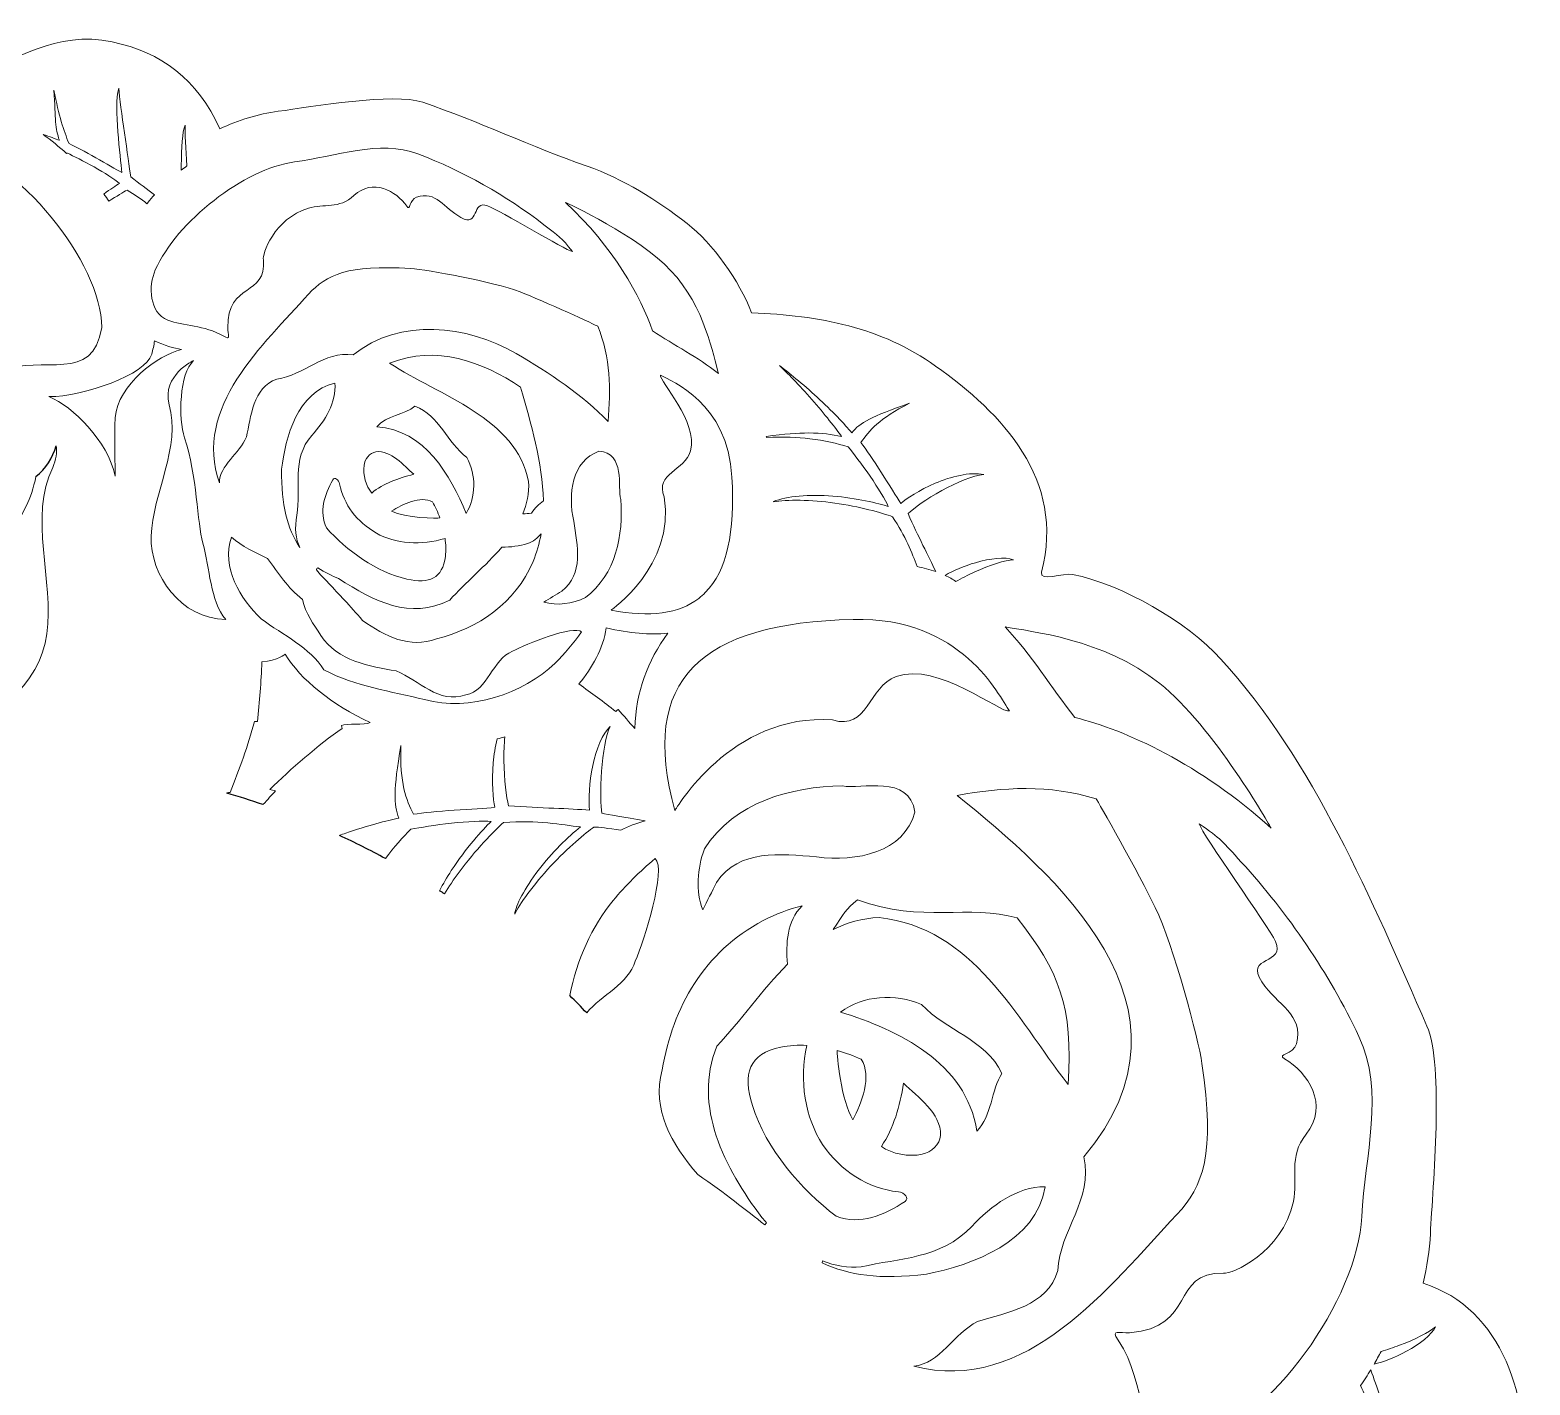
# Model space of a CAD drawing. Header units: millimetres. Extents: x 32 to 2906, y -191 to 651.
# Drawn here: x 339 to 635.6, y 340.5 to 608.3 of the extents above; entities that cross this region are included whole.
import ezdxf

# ---------------------------------------------------------------- set-up
doc = ezdxf.new("R2010")
doc.units = ezdxf.units.MM
doc.header["$MEASUREMENT"] = 0
doc.layers.add('Layer1', color=2, linetype='Continuous')

msp = doc.modelspace()

# ---------------------------------------------------------------- linework, layer by layer
at = {"lineweight": 9}
for points, knots in [([(326.16, 598.39), (326.16, 598.41), (326.15, 598.43), (326.15, 598.45), (326.15, 598.45), (336.06, 602.24), (344.12, 608.31), (355.26, 605.96), (355.26, 605.96), (364.96, 603.91), (372.09, 598.58), (376.52, 588.76), (376.52, 588.76), (380.18, 590.47), (384.1, 591.71), (388.08, 592.24), (388.08, 592.24), (394.66, 593.11), (410.94, 595.98), (416.66, 594.02), (416.66, 594.02), (427.66, 590.25), (438.17, 585.22), (449.13, 581.39), (449.13, 581.39), (456.38, 578.87), (462.88, 574.69), (468.92, 570.04), (468.92, 570.04), (473.94, 566.17), (479.25, 558.79), (481.68, 552.39), (481.68, 552.39), (495.09, 551.89), (507.3, 549.54), (518.05, 541.88), (518.05, 541.88), (531.31, 532.42), (543.67, 519.59), (539.01, 501.16), (539.01, 501.16), (538.49, 499.11), (543.29, 501.06), (545.14, 500.69), (545.14, 500.69), (554.88, 498.72), (567.78, 491.31), (574.46, 483.96), (574.46, 483.96), (592.78, 463.81), (604.38, 436.15), (615.18, 411.42), (615.18, 411.42), (618.58, 403.63), (616.34, 379.74), (615.87, 370.4), (615.87, 370.4), (615.7, 367.1), (615.19, 363.81), (614.41, 360.59), (614.41, 360.59), (630.31, 355.52), (635.56, 337.86), (634.52, 320.76), (634.52, 320.76), (633.81, 309.2), (629.12, 298.82), (620.46, 287.71), (620.46, 287.71), (621.96, 286.27), (623.47, 284.7), (624.53, 283.14), (624.53, 283.14), (629.4, 275.95), (632.9, 263.49), (632.58, 254.83), (632.58, 254.83), (632.22, 245.33), (631.04, 235.77), (627.69, 226.83), (627.69, 226.83), (622.57, 213.15), (618.98, 198.96), (613.79, 185.3), (613.79, 185.3), (612.12, 180.95), (591.45, 161.34), (591.47, 161.33), (591.47, 161.33), (590.05, 152.52), (591.93, 146.07), (586.5, 137.73), (586.5, 137.73), (579.78, 127.41), (573.27, 121.13), (557.9, 122.57), (557.9, 122.57), (557.54, 118.55), (556.65, 114.53), (555.12, 110.81), (555.12, 110.81), (552.57, 104.65), (546.99, 89.19), (542.37, 85.16), (542.37, 85.16), (533.61, 77.53), (524, 70.95), (515.2, 63.36), (515.2, 63.36), (509.4, 58.35), (502.52, 54.81), (495.47, 51.9), (495.47, 51.9), (489.61, 49.48), (480.55, 48.57), (473.8, 49.67), (473.8, 49.67), (466.77, 38.44), (457.04, 26.87), (444.81, 21.74), (444.81, 21.74), (430.47, 15.72), (413.77, 13.21), (400.78, 25.64), (400.78, 25.64), (399.72, 23.8), (398.55, 21.99), (397.3, 20.57), (397.3, 20.57), (390.73, 13.11), (377.87, 5.65), (368.16, 3.54), (368.16, 3.54), (357.47, 1.22), (346.45, -0.22), (335.51, 0.94), (335.51, 0.94), (318.71, 2.74), (301.77, 2.66), (284.97, 4.54), (284.97, 4.54), (276.63, 5.49), (256.91, 19.42), (249.11, 24.46), (249.11, 24.46), (246.34, 26.26), (243.74, 28.55), (241.34, 30.84), (241.34, 30.84), (223.91, 19.19), (210.88, 24.2), (197.87, 32.55), (197.87, 32.55), (187.34, 39.32), (180.28, 49.3), (175.21, 61.83), (175.21, 61.83), (173.21, 61.25), (171.09, 60.73), (169.2, 60.59), (169.2, 60.59), (160.55, 59.96), (148.01, 63.16), (140.67, 67.78), (140.67, 67.78), (132.62, 72.84), (124.93, 78.63), (118.86, 86.01), (118.86, 86.01), (109.58, 97.28), (99.08, 107.49), (89.85, 118.81), (89.85, 118.81), (85.58, 124.07), (82.14, 141.49), (80.3, 150.16), (80.3, 150.16), (80.29, 150.15), (80.27, 150.14), (80.25, 150.13), (80.25, 150.13), (72.55, 156.41), (65.58, 159.95), (61.54, 167.3), (61.54, 167.3), (55.54, 178.25), (57.25, 184.84), (63.47, 198.58), (63.47, 198.58), (60.16, 200.9), (57.12, 203.68), (54.67, 206.87), (54.67, 206.87), (50.61, 212.15), (40.01, 224.72), (38.84, 230.73), (38.84, 230.73), (36.6, 242.13), (35.71, 253.75), (33.54, 265.16), (33.54, 265.16), (32.1, 272.69), (32.47, 280.42), (33.48, 287.97), (33.48, 287.97), (34.32, 294.26), (38.06, 302.56), (42.38, 307.85), (42.38, 307.85), (35.39, 321.04), (31.76, 334.5), (33.03, 347.38), (33.03, 347.38), (34.37, 360.91), (42.38, 380.44), (58.08, 383.11), (58.08, 383.11), (57.02, 384.95), (56.03, 386.87), (55.43, 388.65), (55.43, 388.65), (52.26, 398.07), (52.23, 412.95), (55.25, 422.41), (55.25, 422.41), (58.59, 432.84), (62.84, 443.09), (69.33, 451.98), (69.33, 451.98), (79.28, 465.63), (87.69, 480.34), (97.72, 493.95), (97.72, 493.95), (102.71, 500.71), (124.63, 510.82), (132.89, 515.05), (132.89, 515.05), (135.84, 516.56), (138.94, 517.76), (142.12, 518.7), (142.12, 518.7), (138.79, 533.9), (149.03, 544.31), (161.29, 553.3), (161.29, 553.3), (172.33, 561.39), (188.95, 562.22), (202.21, 560.37), (202.21, 560.37), (202.71, 562.39), (203.31, 564.49), (204.13, 566.19), (204.13, 566.19), (207.92, 574), (216.96, 583.26), (224.63, 587.31), (224.63, 587.31), (233.03, 591.74), (241.9, 595.51), (251.32, 597.08), (251.32, 597.08), (265.72, 599.48), (279.81, 603.47), (294.23, 605.8), (294.23, 605.8), (300.85, 606.86), (317.71, 601.14), (326.16, 598.39)], [0, 0, 0, 0, 0.014706, 0.014706, 0.014706, 0.014706, 0.029412, 0.029412, 0.029412, 0.029412, 0.044118, 0.044118, 0.044118, 0.044118, 0.058824, 0.058824, 0.058824, 0.058824, 0.073529, 0.073529, 0.073529, 0.073529, 0.088235, 0.088235, 0.088235, 0.088235, 0.102941, 0.102941, 0.102941, 0.102941, 0.117647, 0.117647, 0.117647, 0.117647, 0.132353, 0.132353, 0.132353, 0.132353, 0.147059, 0.147059, 0.147059, 0.147059, 0.161765, 0.161765, 0.161765, 0.161765, 0.176471, 0.176471, 0.176471, 0.176471, 0.191176, 0.191176, 0.191176, 0.191176, 0.205882, 0.205882, 0.205882, 0.205882, 0.220588, 0.220588, 0.220588, 0.220588, 0.235294, 0.235294, 0.235294, 0.235294, 0.25, 0.25, 0.25, 0.25, 0.264706, 0.264706, 0.264706, 0.264706, 0.279412, 0.279412, 0.279412, 0.279412, 0.294118, 0.294118, 0.294118, 0.294118, 0.308824, 0.308824, 0.308824, 0.308824, 0.323529, 0.323529, 0.323529, 0.323529, 0.338235, 0.338235, 0.338235, 0.338235, 0.352941, 0.352941, 0.352941, 0.352941, 0.367647, 0.367647, 0.367647, 0.367647, 0.382353, 0.382353, 0.382353, 0.382353, 0.397059, 0.397059, 0.397059, 0.397059, 0.411765, 0.411765, 0.411765, 0.411765, 0.426471, 0.426471, 0.426471, 0.426471, 0.441176, 0.441176, 0.441176, 0.441176, 0.455882, 0.455882, 0.455882, 0.455882, 0.470588, 0.470588, 0.470588, 0.470588, 0.485294, 0.485294, 0.485294, 0.485294, 0.5, 0.5, 0.5, 0.5, 0.514706, 0.514706, 0.514706, 0.514706, 0.529412, 0.529412, 0.529412, 0.529412, 0.544118, 0.544118, 0.544118, 0.544118, 0.558824, 0.558824, 0.558824, 0.558824, 0.573529, 0.573529, 0.573529, 0.573529, 0.588235, 0.588235, 0.588235, 0.588235, 0.602941, 0.602941, 0.602941, 0.602941, 0.617647, 0.617647, 0.617647, 0.617647, 0.632353, 0.632353, 0.632353, 0.632353, 0.647059, 0.647059, 0.647059, 0.647059, 0.661765, 0.661765, 0.661765, 0.661765, 0.676471, 0.676471, 0.676471, 0.676471, 0.691176, 0.691176, 0.691176, 0.691176, 0.705882, 0.705882, 0.705882, 0.705882, 0.720588, 0.720588, 0.720588, 0.720588, 0.735294, 0.735294, 0.735294, 0.735294, 0.75, 0.75, 0.75, 0.75, 0.764706, 0.764706, 0.764706, 0.764706, 0.779412, 0.779412, 0.779412, 0.779412, 0.794118, 0.794118, 0.794118, 0.794118, 0.808824, 0.808824, 0.808824, 0.808824, 0.823529, 0.823529, 0.823529, 0.823529, 0.838235, 0.838235, 0.838235, 0.838235, 0.852941, 0.852941, 0.852941, 0.852941, 0.867647, 0.867647, 0.867647, 0.867647, 0.882353, 0.882353, 0.882353, 0.882353, 0.897059, 0.897059, 0.897059, 0.897059, 0.911765, 0.911765, 0.911765, 0.911765, 0.926471, 0.926471, 0.926471, 0.926471, 0.941176, 0.941176, 0.941176, 0.941176, 0.955882, 0.955882, 0.955882, 0.955882, 0.970588, 0.970588, 0.970588, 0.970588, 1, 1, 1, 1]), ([(362.12, 573.97), (360.97, 574.89), (359.69, 575.8), (358.23, 576.67), (358.23, 576.67), (357.44, 576.25), (356.12, 575.44), (354.6, 574.5), (354.6, 574.5), (354.27, 574.97), (353.94, 575.42), (353.6, 575.88), (353.6, 575.88), (354.89, 576.82), (356.02, 577.58), (356.69, 577.99), (356.69, 577.99), (355.71, 578.8), (353.72, 580.1), (351.67, 581.23), (351.67, 581.23), (349.63, 582.39), (347.54, 583.4), (346.4, 583.97), (346.4, 583.97), (346.34, 583.94), (346.29, 583.92), (346.23, 583.9), (346.23, 583.9), (344.75, 585.23), (343.21, 586.49), (341.61, 587.65), (341.61, 587.65), (342.91, 587.22), (344.04, 586.81), (344.81, 586.51), (344.81, 586.51), (344.41, 587.66), (344.2, 588.69), (344.07, 590.15), (344.07, 590.15), (343.95, 591.62), (343.94, 593.53), (343.71, 596.42), (343.71, 596.42), (344.77, 591.23), (345.62, 588.54), (346.72, 585.84), (346.72, 585.84), (347.89, 585.32), (349.95, 584.24), (352.01, 583.07), (352.01, 583.07), (354.05, 581.93), (356.07, 580.7), (357.18, 580.15), (357.18, 580.15), (356.97, 581.66), (356.65, 584.89), (356.39, 588.2), (356.39, 588.2), (356.15, 591.51), (355.97, 594.87), (356.59, 596.81), (356.59, 596.81), (356.59, 594.96), (357.2, 591.46), (357.71, 587.96), (357.71, 587.96), (358.23, 584.46), (358.64, 580.96), (358.91, 579.28), (358.91, 579.28), (360.61, 577.96), (362.2, 576.79), (363.65, 575.73), (363.65, 575.73), (363.2, 575.25), (362.76, 574.75), (362.34, 574.25), (362.34, 574.25), (362.27, 574.15), (362.19, 574.06), (362.12, 573.97)], [0, 0, 0, 0, 0.045455, 0.045455, 0.045455, 0.045455, 0.090909, 0.090909, 0.090909, 0.090909, 0.136364, 0.136364, 0.136364, 0.136364, 0.181818, 0.181818, 0.181818, 0.181818, 0.227273, 0.227273, 0.227273, 0.227273, 0.272727, 0.272727, 0.272727, 0.272727, 0.318182, 0.318182, 0.318182, 0.318182, 0.363636, 0.363636, 0.363636, 0.363636, 0.409091, 0.409091, 0.409091, 0.409091, 0.454545, 0.454545, 0.454545, 0.454545, 0.5, 0.5, 0.5, 0.5, 0.545455, 0.545455, 0.545455, 0.545455, 0.590909, 0.590909, 0.590909, 0.590909, 0.636364, 0.636364, 0.636364, 0.636364, 0.681818, 0.681818, 0.681818, 0.681818, 0.727273, 0.727273, 0.727273, 0.727273, 0.772727, 0.772727, 0.772727, 0.772727, 0.818182, 0.818182, 0.818182, 0.818182, 0.863636, 0.863636, 0.863636, 0.863636, 0.909091, 0.909091, 0.909091, 0.909091, 1, 1, 1, 1]), ([(293.12, 593.7), (303.22, 595.67), (313.17, 589.58), (323.02, 586.52), (323.02, 586.52), (336.62, 582.3), (353.13, 562.58), (353.2, 549.49), (353.2, 549.49), (351.35, 538.22), (341.75, 544.24), (333.12, 540.93), (333.12, 540.93), (330.88, 540.07), (332.07, 541.53), (332.36, 543.13), (332.36, 543.13), (334.42, 554.45), (324.04, 552.34), (326.5, 561.25), (326.5, 561.25), (327.09, 562.5), (325.68, 571.74), (317.63, 575.81), (317.63, 575.81), (314.16, 577.57), (310.02, 576.85), (307.04, 580.81), (307.04, 580.81), (303.2, 585.91), (296.88, 583.73), (293.64, 580.44), (293.64, 580.44), (292.51, 579.28), (293.36, 582.12), (291.66, 583.06), (291.66, 583.06), (287.12, 585.57), (284.51, 581.54), (279.94, 579.94), (279.94, 579.94), (274.86, 578.16), (278.15, 584.75), (273.86, 583.93), (273.86, 583.93), (270.81, 583.35), (252.98, 576.33), (251.12, 576.34), (251.12, 576.34), (254.59, 579.32), (255.07, 579.45), (259.26, 581.66), (259.26, 581.66), (269.9, 587.29), (281.3, 591.41), (293.12, 593.7)], [0, 0, 0, 0, 0.066667, 0.066667, 0.066667, 0.066667, 0.133333, 0.133333, 0.133333, 0.133333, 0.2, 0.2, 0.2, 0.2, 0.266667, 0.266667, 0.266667, 0.266667, 0.333333, 0.333333, 0.333333, 0.333333, 0.4, 0.4, 0.4, 0.4, 0.466667, 0.466667, 0.466667, 0.466667, 0.533333, 0.533333, 0.533333, 0.533333, 0.6, 0.6, 0.6, 0.6, 0.666667, 0.666667, 0.666667, 0.666667, 0.733333, 0.733333, 0.733333, 0.733333, 0.8, 0.8, 0.8, 0.8, 0.866667, 0.866667, 0.866667, 0.866667, 1, 1, 1, 1]), ([(368.9, 580.58), (368.9, 580.89), (368.91, 581.2), (368.91, 581.52), (368.91, 581.52), (368.99, 585.01), (369.09, 588.23), (369.67, 589.49), (369.67, 589.49), (369.59, 588.03), (369.85, 584.84), (370.01, 581.43), (370.01, 581.43), (369.63, 581.15), (369.26, 580.87), (368.9, 580.58)], [0, 0, 0, 0, 0.2, 0.2, 0.2, 0.2, 0.4, 0.4, 0.4, 0.4, 0.6, 0.6, 0.6, 0.6, 1, 1, 1, 1]), ([(415.7, 583.81), (408.04, 586.71), (399.42, 583.28), (391.28, 582.22), (391.28, 582.22), (381.35, 580.91), (367.99, 570.4), (363.78, 560.89), (363.78, 560.89), (362.37, 557.71), (362.57, 552.38), (366.25, 550.94), (366.25, 550.94), (369.24, 549.77), (373.56, 550), (377.21, 547.82), (377.21, 547.82), (378.86, 546.84), (378.11, 548.15), (378.11, 549.45), (378.11, 549.45), (378.01, 558.61), (385.87, 555.54), (385.15, 562.85), (385.15, 562.85), (384.86, 563.93), (387.21, 570.98), (394.07, 573.09), (394.07, 573.09), (397.02, 574), (400.17, 572.87), (403.04, 575.57), (403.04, 575.57), (406.73, 579.06), (411.41, 576.5), (413.5, 573.48), (413.5, 573.48), (414.24, 572.42), (413.96, 574.76), (415.41, 575.26), (415.41, 575.26), (419.29, 576.62), (420.81, 573.12), (424.17, 571.24), (424.17, 571.24), (427.93, 569.15), (426.23, 574.77), (429.48, 573.55), (429.48, 573.55), (431.8, 572.68), (444.83, 564.78), (446.28, 564.52), (446.28, 564.52), (443.98, 567.34), (443.61, 567.5), (440.62, 569.8), (440.62, 569.8), (433.04, 575.65), (424.66, 580.42), (415.7, 583.81)], [0, 0, 0, 0, 0.0625, 0.0625, 0.0625, 0.0625, 0.125, 0.125, 0.125, 0.125, 0.1875, 0.1875, 0.1875, 0.1875, 0.25, 0.25, 0.25, 0.25, 0.3125, 0.3125, 0.3125, 0.3125, 0.375, 0.375, 0.375, 0.375, 0.4375, 0.4375, 0.4375, 0.4375, 0.5, 0.5, 0.5, 0.5, 0.5625, 0.5625, 0.5625, 0.5625, 0.625, 0.625, 0.625, 0.625, 0.6875, 0.6875, 0.6875, 0.6875, 0.75, 0.75, 0.75, 0.75, 0.8125, 0.8125, 0.8125, 0.8125, 0.875, 0.875, 0.875, 0.875, 1, 1, 1, 1]), ([(465.73, 560.73), (459.32, 567.56), (445.14, 574.11), (444.89, 574.22), (444.89, 574.22), (454.33, 565.37), (459.81, 555.58), (462.06, 548.84), (462.06, 548.84), (466.38, 545.96), (471.05, 543.67), (475.1, 540.39), (475.1, 540.39), (474.18, 543.69), (472.44, 553.62), (465.73, 560.73)], [0, 0, 0, 0, 0.2, 0.2, 0.2, 0.2, 0.4, 0.4, 0.4, 0.4, 0.6, 0.6, 0.6, 0.6, 1, 1, 1, 1]), ([(387.8, 539.31), (393.14, 539.98), (397.05, 544.94), (402.91, 544.08), (402.91, 544.08), (412.17, 551.56), (425.39, 549.95), (435.11, 544.38), (435.11, 544.38), (441.7, 540.51), (448.3, 536.12), (453.29, 530.94), (453.29, 530.94), (453.88, 537.2), (453.76, 543.58), (451.26, 549.75), (451.26, 549.75), (451.17, 549.81), (440.48, 554.79), (435.91, 556.53), (435.91, 556.53), (430.45, 558.6), (417.66, 560.92), (414.25, 561.15), (414.25, 561.15), (401.81, 561.97), (397.57, 559.93), (394.08, 556.08), (394.08, 556.08), (385.07, 546.11), (371.21, 533.67), (376.44, 518.77), (376.44, 518.77), (376.47, 522.3), (380.44, 524.52), (381.78, 527.87), (381.78, 527.87), (382.69, 531.84), (383.06, 537.6), (387.8, 539.31)], [0, 0, 0, 0, 0.090909, 0.090909, 0.090909, 0.090909, 0.181818, 0.181818, 0.181818, 0.181818, 0.272727, 0.272727, 0.272727, 0.272727, 0.363636, 0.363636, 0.363636, 0.363636, 0.454545, 0.454545, 0.454545, 0.454545, 0.545455, 0.545455, 0.545455, 0.545455, 0.636364, 0.636364, 0.636364, 0.636364, 0.727273, 0.727273, 0.727273, 0.727273, 0.818182, 0.818182, 0.818182, 0.818182, 1, 1, 1, 1]), ([(355.87, 520.1), (355.72, 525.97), (355.76, 530.59), (355.85, 531.67), (355.85, 531.67), (356.4, 538.22), (364.27, 544.05), (368.97, 545.14), (368.97, 545.14), (367.41, 545.39), (365.53, 546.01), (363.63, 546.84), (363.63, 546.84), (363.5, 545.97), (363.31, 545.09), (363.06, 544.21), (363.06, 544.21), (361.98, 540.25), (349.54, 535.77), (342.75, 535.85), (342.75, 535.85), (347.5, 533.85), (354.35, 527.12), (355.87, 520.1)], [0, 0, 0, 0, 0.142857, 0.142857, 0.142857, 0.142857, 0.285714, 0.285714, 0.285714, 0.285714, 0.428571, 0.428571, 0.428571, 0.428571, 0.571429, 0.571429, 0.571429, 0.571429, 0.714286, 0.714286, 0.714286, 0.714286, 1, 1, 1, 1]), ([(440.5, 515.26), (440.31, 522.76), (438.03, 530.58), (436.01, 537.72), (436.01, 537.72), (428.4, 542.76), (419.29, 546.16), (410.11, 542.43), (410.11, 542.43), (419.95, 536.02), (435.15, 531.61), (437.59, 519.03), (437.59, 519.03), (437.68, 516.71), (437.24, 514.59), (436.46, 512.65), (436.46, 512.65), (437.03, 512.68), (437.59, 512.73), (438.13, 512.83), (438.13, 512.83), (438.9, 513.77), (439.58, 514.6), (440.5, 515.26)], [0, 0, 0, 0, 0.142857, 0.142857, 0.142857, 0.142857, 0.285714, 0.285714, 0.285714, 0.285714, 0.428571, 0.428571, 0.428571, 0.428571, 0.571429, 0.571429, 0.571429, 0.571429, 0.714286, 0.714286, 0.714286, 0.714286, 1, 1, 1, 1]), ([(366.49, 534.23), (368.96, 526.12), (363.24, 516.53), (362.96, 508.3), (362.96, 508.3), (362.68, 500.45), (368.86, 491.96), (377.69, 491.78), (377.69, 491.78), (374.58, 495.57), (374.58, 501.85), (373.17, 506.88), (373.17, 506.88), (372.05, 510.89), (372.06, 520.19), (369.57, 527.68), (369.57, 527.68), (368.29, 531.53), (368.54, 540.47), (371.34, 542.95), (371.34, 542.95), (371.34, 542.95), (365.09, 540.13), (366.49, 534.23)], [0, 0, 0, 0, 0.142857, 0.142857, 0.142857, 0.142857, 0.285714, 0.285714, 0.285714, 0.285714, 0.428571, 0.428571, 0.428571, 0.428571, 0.571429, 0.571429, 0.571429, 0.571429, 0.714286, 0.714286, 0.714286, 0.714286, 1, 1, 1, 1]), ([(477.79, 519.93), (476.93, 534.7), (465.84, 538.8), (463.65, 540.08), (463.65, 540.08), (463.37, 538.9), (471.15, 530.89), (469.59, 525.12), (469.59, 525.12), (468.51, 521.14), (462.49, 520.71), (464.41, 516), (464.41, 516), (466.53, 502.37), (453.89, 493.64), (453.89, 493.64), (453.89, 493.64), (461.62, 492.15), (467.32, 492.94), (471.23, 495.95), (471.23, 495.95), (471.65, 496.34), (472.08, 496.72), (472.52, 497.09), (472.52, 497.09), (476.8, 501.42), (478.42, 509.07), (477.79, 519.93)], [0, 0, 0, 0, 0.125, 0.125, 0.125, 0.125, 0.25, 0.25, 0.25, 0.25, 0.375, 0.375, 0.375, 0.375, 0.5, 0.5, 0.5, 0.5, 0.625, 0.625, 0.625, 0.625, 0.75, 0.75, 0.75, 0.75, 1, 1, 1, 1]), ([(514.4, 502.24), (513.38, 504.97), (512.09, 508.23), (509.55, 512.09), (509.55, 512.09), (507.48, 512.85), (502.9, 514.15), (498.1, 514.8), (498.1, 514.8), (493.44, 515.47), (488.57, 515.51), (485.99, 515.04), (485.99, 515.04), (485.99, 515.05), (485.99, 515.07), (485.99, 515.09), (485.99, 515.09), (488.5, 516.16), (493.21, 516.53), (497.71, 516.16), (497.71, 516.16), (502.35, 515.82), (506.75, 514.74), (508.69, 514.11), (508.69, 514.11), (508.12, 515.39), (506.69, 517.78), (505.09, 520.1), (505.09, 520.1), (503.49, 522.44), (501.72, 524.7), (500.76, 525.93), (500.76, 525.93), (498.53, 526.56), (496.15, 527.16), (493.15, 527.52), (493.15, 527.52), (490.77, 527.8), (488.01, 527.94), (484.63, 527.73), (484.63, 527.73), (484.61, 527.8), (484.59, 527.88), (484.57, 527.95), (484.57, 527.95), (488.17, 528.49), (490.8, 528.65), (492.94, 528.65), (492.94, 528.65), (495.59, 528.65), (497.48, 528.39), (499.47, 527.95), (499.47, 527.95), (498.34, 529.49), (496.06, 532.47), (493.59, 535.28), (493.59, 535.28), (491.15, 538.09), (488.51, 540.72), (487.17, 541.99), (487.17, 541.99), (488.75, 540.77), (491.81, 538.33), (494.65, 535.71), (494.65, 535.71), (497.5, 533.1), (500.14, 530.26), (501.47, 528.71), (501.47, 528.71), (502.28, 529.72), (503.26, 530.5), (504.96, 531.38), (504.96, 531.38), (506.66, 532.24), (509.09, 533.24), (512.88, 534.51), (512.88, 534.51), (506.87, 531.48), (504.91, 529.15), (503.29, 526.76), (503.29, 526.76), (504.23, 525.52), (505.83, 523.17), (507.34, 520.79), (507.34, 520.79), (508.85, 518.42), (510.3, 516.01), (511.19, 514.72), (511.19, 514.72), (512.25, 515.63), (514.85, 517.37), (517.97, 518.71), (517.97, 518.71), (521.08, 520.05), (524.72, 520.97), (527.61, 520.44), (527.61, 520.44), (525.45, 520.23), (522.19, 518.88), (519.25, 517.26), (519.25, 517.26), (516.3, 515.62), (513.68, 513.74), (512.59, 512.7), (512.59, 512.7), (514.6, 508.21), (516.65, 504.31), (518.06, 501.25), (518.06, 501.25), (516.91, 501.65), (515.68, 501.97), (514.4, 502.24)], [0, 0, 0, 0, 0.034483, 0.034483, 0.034483, 0.034483, 0.068966, 0.068966, 0.068966, 0.068966, 0.103448, 0.103448, 0.103448, 0.103448, 0.137931, 0.137931, 0.137931, 0.137931, 0.172414, 0.172414, 0.172414, 0.172414, 0.206897, 0.206897, 0.206897, 0.206897, 0.241379, 0.241379, 0.241379, 0.241379, 0.275862, 0.275862, 0.275862, 0.275862, 0.310345, 0.310345, 0.310345, 0.310345, 0.344828, 0.344828, 0.344828, 0.344828, 0.37931, 0.37931, 0.37931, 0.37931, 0.413793, 0.413793, 0.413793, 0.413793, 0.448276, 0.448276, 0.448276, 0.448276, 0.482759, 0.482759, 0.482759, 0.482759, 0.517241, 0.517241, 0.517241, 0.517241, 0.551724, 0.551724, 0.551724, 0.551724, 0.586207, 0.586207, 0.586207, 0.586207, 0.62069, 0.62069, 0.62069, 0.62069, 0.655172, 0.655172, 0.655172, 0.655172, 0.689655, 0.689655, 0.689655, 0.689655, 0.724138, 0.724138, 0.724138, 0.724138, 0.758621, 0.758621, 0.758621, 0.758621, 0.793103, 0.793103, 0.793103, 0.793103, 0.827586, 0.827586, 0.827586, 0.827586, 0.862069, 0.862069, 0.862069, 0.862069, 0.896552, 0.896552, 0.896552, 0.896552, 0.931034, 0.931034, 0.931034, 0.931034, 1, 1, 1, 1]), ([(392.33, 505.99), (392.33, 505.99), (392.37, 506.01), (392.37, 506.01), (392.37, 506.01), (391.55, 507.71), (391.24, 509.81), (391.79, 512.4), (391.79, 512.4), (392.63, 517.68), (390.58, 523.49), (394.71, 528.14), (394.71, 528.14), (397.34, 531), (399.61, 534.74), (399.28, 538.52), (399.28, 538.52), (391.92, 536.81), (389.47, 527.76), (388.76, 521.47), (388.76, 521.47), (388.65, 514.25), (389.86, 509.9), (392.33, 505.99)], [0, 0, 0, 0, 0.142857, 0.142857, 0.142857, 0.142857, 0.285714, 0.285714, 0.285714, 0.285714, 0.428571, 0.428571, 0.428571, 0.428571, 0.571429, 0.571429, 0.571429, 0.571429, 0.714286, 0.714286, 0.714286, 0.714286, 1, 1, 1, 1]), ([(425.22, 512.74), (427.19, 516.02), (427.26, 520.28), (425.34, 523.81), (425.34, 523.81), (421.47, 526.84), (419.97, 532.04), (415.12, 533.93), (415.12, 533.93), (413.02, 532.26), (409.47, 532.13), (407.59, 529.89), (407.59, 529.89), (417.04, 529.22), (422.13, 520.33), (425.22, 512.74)], [0, 0, 0, 0, 0.2, 0.2, 0.2, 0.2, 0.4, 0.4, 0.4, 0.4, 0.6, 0.6, 0.6, 0.6, 1, 1, 1, 1]), ([(344.19, 526.14), (344.34, 524.83), (344.18, 523.37), (343.51, 521.81), (338.71, 512.29), (343.75, 499.19), (342.35, 488.94), (342.35, 488.94), (341.02, 479.16), (331.56, 469.96), (320.58, 471.61), (320.58, 471.61), (325.23, 475.65), (326.58, 483.43), (329.39, 489.36), (329.39, 489.36), (331.63, 494.09), (333.62, 505.61), (338.29, 514.34), (338.29, 514.34), (339.04, 515.74), (339.71, 517.78), (340.19, 520.04)], [0.9363062, 0.9363062, 0.9363062, 0.9363062, 1, 1, 1, 1.1428571, 1.1428571, 1.1428571, 1.1428571, 1.2857143, 1.2857143, 1.2857143, 1.2857143, 1.4285714, 1.4285714, 1.4285714, 1.4285714, 1.5714286, 1.5714286, 1.5714286, 1.5714286, 1.6157793, 1.6157793, 1.6157793, 1.6157793]), ([(414.89, 520.48), (412.83, 522.25), (410.46, 525.23), (407.41, 524.94), (407.41, 524.94), (406.17, 524.73), (405.16, 523.45), (405.06, 522.25), (405.06, 522.25), (404.78, 520.4), (405.42, 518.12), (406.57, 516.78), (406.57, 516.78), (408.88, 518.65), (411.78, 519.73), (414.89, 520.48)], [0, 0, 0, 0, 0.2, 0.2, 0.2, 0.2, 0.4, 0.4, 0.4, 0.4, 0.6, 0.6, 0.6, 0.6, 1, 1, 1, 1]), ([(444.16, 497.36), (442.96, 496.65), (441.77, 495.94), (440.57, 495.22), (440.57, 495.22), (443.25, 494.41), (446.2, 494.93), (448.82, 496.1), (448.82, 496.1), (454.86, 500.69), (456.33, 508.52), (455.82, 515.52), (455.82, 515.52), (455.11, 517.92), (456.74, 524.71), (451.47, 525.03), (451.47, 525.03), (446.16, 523.16), (445.33, 516.53), (446.5, 511.2), (446.5, 511.2), (447.28, 506.3), (448.48, 500.88), (444.16, 497.36)], [0, 0, 0, 0, 0.142857, 0.142857, 0.142857, 0.142857, 0.285714, 0.285714, 0.285714, 0.285714, 0.428571, 0.428571, 0.428571, 0.428571, 0.571429, 0.571429, 0.571429, 0.571429, 0.714286, 0.714286, 0.714286, 0.714286, 1, 1, 1, 1]), ([(407.48, 508.85), (403.62, 511.09), (401.03, 514.45), (400.22, 518.57), (400.22, 518.57), (400.05, 519.44), (399.19, 520.02), (398.86, 519.38), (398.86, 519.38), (397.2, 516.36), (396.11, 513.16), (397.6, 509.88), (397.6, 509.88), (401.65, 505.42), (407.49, 501.13), (413.53, 499.77), (413.53, 499.77), (417.96, 498.76), (420.56, 499.89), (421.12, 504.26), (421.12, 504.26), (421.27, 505.42), (421.22, 506.62), (421.06, 507.82), (421.06, 507.82), (416.51, 506.34), (411.19, 506.77), (407.48, 508.85)], [0, 0, 0, 0, 0.125, 0.125, 0.125, 0.125, 0.25, 0.25, 0.25, 0.25, 0.375, 0.375, 0.375, 0.375, 0.5, 0.5, 0.5, 0.5, 0.625, 0.625, 0.625, 0.625, 0.75, 0.75, 0.75, 0.75, 1, 1, 1, 1]), ([(420.04, 511.86), (419.62, 512.99), (419.14, 514.06), (418.6, 515.03), (418.6, 515.03), (416.13, 516.3), (412.65, 514.59), (410.49, 513.22), (410.49, 513.22), (413.14, 511.83), (419.63, 511.73), (420.04, 511.86)], [0, 0, 0, 0, 0.25, 0.25, 0.25, 0.25, 0.5, 0.5, 0.5, 0.5, 1, 1, 1, 1]), ([(384.71, 491.93), (389.09, 488.66), (394.35, 486.24), (397.12, 481.82), (397.12, 481.82), (403.55, 478.47), (410.34, 477.6), (417.03, 475.94), (417.03, 475.94), (425.86, 473.56), (436.47, 477.03), (442.85, 483.18), (442.85, 483.18), (444.72, 485.01), (446.48, 487.07), (448.06, 489.33), (448.06, 489.33), (446.52, 490.75), (437.04, 486.96), (434.39, 485.49), (434.39, 485.49), (430.36, 483.97), (429.64, 477.68), (425.16, 476.89), (425.16, 476.89), (419.72, 475.02), (415.97, 479.76), (411.43, 481.61), (411.43, 481.61), (406.22, 482.56), (399.8, 483.46), (396.51, 488.64), (396.51, 488.64), (395.06, 490.84), (393.5, 492.96), (392.86, 495.74), (392.86, 495.74), (389.96, 498.05), (388.07, 500.96), (385.99, 503.86), (385.99, 503.86), (383.54, 505.03), (380.93, 506.21), (378.86, 508.08), (378.86, 508.08), (376.7, 502.04), (380.61, 495.88), (384.71, 491.93)], [0, 0, 0, 0, 0.076923, 0.076923, 0.076923, 0.076923, 0.153846, 0.153846, 0.153846, 0.153846, 0.230769, 0.230769, 0.230769, 0.230769, 0.307692, 0.307692, 0.307692, 0.307692, 0.384615, 0.384615, 0.384615, 0.384615, 0.461538, 0.461538, 0.461538, 0.461538, 0.538462, 0.538462, 0.538462, 0.538462, 0.615385, 0.615385, 0.615385, 0.615385, 0.692308, 0.692308, 0.692308, 0.692308, 0.769231, 0.769231, 0.769231, 0.769231, 0.846154, 0.846154, 0.846154, 0.846154, 1, 1, 1, 1]), ([(395.93, 501.97), (395.8, 502.04), (395.58, 501.72), (395.66, 501.6), (395.66, 501.6), (396.29, 500.66), (397.2, 499.87), (398.05, 498.95), (398.05, 498.95), (400, 496.85), (402.24, 494.5), (404.77, 491.61), (404.77, 491.61), (409.24, 488.36), (414.07, 486.05), (419.35, 487.93), (419.35, 487.93), (427.78, 490.12), (434.85, 494.88), (438.46, 503.26), (438.46, 503.26), (439.2, 505.02), (439.71, 506.85), (440.04, 508.71), (440.04, 508.71), (439.32, 507.89), (438.51, 507.16), (437.37, 506.8), (437.37, 506.8), (435.77, 506.29), (434.03, 506.08), (432.29, 506.07), (432.29, 506.07), (429.08, 502.33), (425.04, 499.06), (421.98, 495.59), (421.98, 495.59), (414.08, 491.63), (407.13, 495.37), (400, 499.86), (400, 499.86), (398.75, 500.33), (397.36, 501.14), (395.93, 501.97)], [0, 0, 0, 0, 0.083333, 0.083333, 0.083333, 0.083333, 0.166667, 0.166667, 0.166667, 0.166667, 0.25, 0.25, 0.25, 0.25, 0.333333, 0.333333, 0.333333, 0.333333, 0.416667, 0.416667, 0.416667, 0.416667, 0.5, 0.5, 0.5, 0.5, 0.583333, 0.583333, 0.583333, 0.583333, 0.666667, 0.666667, 0.666667, 0.666667, 0.75, 0.75, 0.75, 0.75, 0.833333, 0.833333, 0.833333, 0.833333, 1, 1, 1, 1]), ([(519.93, 500.5), (521.52, 501.4), (523.71, 502.36), (525.94, 503.01), (525.94, 503.01), (528.82, 503.85), (531.76, 504.2), (533.44, 503.59), (533.44, 503.59), (531.84, 503.56), (528.71, 502.5), (525.81, 501.18), (525.81, 501.18), (524.46, 500.56), (523.15, 499.9), (522.05, 499.29), (522.05, 499.29), (521.42, 499.74), (520.71, 500.14), (519.93, 500.5)], [0, 0, 0, 0, 0.166667, 0.166667, 0.166667, 0.166667, 0.333333, 0.333333, 0.333333, 0.333333, 0.5, 0.5, 0.5, 0.5, 0.666667, 0.666667, 0.666667, 0.666667, 1, 1, 1, 1]), ([(501.78, 491.8), (523.29, 492.29), (530.55, 476.71), (532.67, 473.7), (532.67, 473.7), (530.98, 473.14), (518.45, 483.48), (510.28, 480.53), (510.28, 480.53), (504.64, 478.49), (504.73, 469.72), (497.68, 471.94), (497.68, 471.94), (477.68, 473.39), (466.51, 454.04), (466.51, 454.04), (466.51, 454.04), (459.29, 479.89), (471.59, 491.09), (501.78, 491.8)], [0, 0, 0, 0, 0.166667, 0.166667, 0.166667, 0.166667, 0.333333, 0.333333, 0.333333, 0.333333, 0.5, 0.5, 0.5, 0.5, 0.666667, 0.666667, 0.666667, 0.666667, 1, 1, 1, 1]), ([(465.1, 489.08), (461.57, 488.72), (457.57, 489.04), (452.94, 490.11), (452.94, 490.11), (452.28, 486.03), (450.18, 482.26), (447.52, 479.04), (447.52, 479.04), (450, 477.27), (452.43, 475.45), (454.82, 473.61), (454.82, 473.61), (454.97, 473.75), (455.11, 473.88), (455.26, 474.02), (455.26, 474.02), (456.38, 472.76), (457.48, 471.49), (458.58, 470.22), (458.58, 470.22), (458.81, 477.52), (461.12, 483.6), (465.1, 489.08)], [0, 0, 0, 0, 0.142857, 0.142857, 0.142857, 0.142857, 0.285714, 0.285714, 0.285714, 0.285714, 0.428571, 0.428571, 0.428571, 0.428571, 0.571429, 0.571429, 0.571429, 0.571429, 0.714286, 0.714286, 0.714286, 0.714286, 1, 1, 1, 1]), ([(562.35, 479.16), (573.01, 470.66), (584.19, 450.89), (584.38, 450.54), (584.38, 450.54), (570.43, 463.17), (555.58, 469.96), (545.55, 472.42), (545.55, 472.42), (540.88, 478.34), (536.99, 484.84), (531.77, 490.33), (531.77, 490.33), (536.66, 489.38), (551.25, 488.03), (562.35, 479.16)], [0, 0, 0, 0, 0.2, 0.2, 0.2, 0.2, 0.4, 0.4, 0.4, 0.4, 0.6, 0.6, 0.6, 0.6, 1, 1, 1, 1]), ([(377.91, 457.48), (377.92, 457.5), (377.93, 457.52), (377.94, 457.54), (377.94, 457.54), (378.15, 457.56), (378.36, 457.58), (378.57, 457.59), (378.57, 457.59), (380.45, 462.18), (382.06, 466.86), (383.4, 471.6), (383.4, 471.6), (383.59, 471.59), (383.77, 471.59), (383.96, 471.59), (383.96, 471.59), (384.41, 475.53), (384.71, 479.47), (384.84, 483.4), (384.84, 483.4), (388.04, 483.63), (389.46, 484.95), (389.45, 484.95), (389.45, 484.95), (392.46, 479.93), (398.73, 474.84), (406.28, 471.43), (406.28, 471.43), (405.1, 470.77), (401.66, 471.38), (400.56, 470.8), (400.56, 470.8), (400.6, 470.62), (400.65, 470.43), (400.69, 470.25), (400.69, 470.25), (396.2, 467.11), (390.4, 462.14), (386.42, 458.18), (386.42, 458.18), (386.79, 458.09), (387.16, 458), (387.54, 457.91), (387.54, 457.91), (386.84, 457.13), (385.98, 456.2), (385.06, 455.2)], [0.3331721, 0.3331721, 0.3331721, 0.3331721, 0.3333333, 0.3333333, 0.3333333, 0.3333333, 0.3703704, 0.3703704, 0.3703704, 0.3703704, 0.4074074, 0.4074074, 0.4074074, 0.4074074, 0.4444444, 0.4444444, 0.4444444, 0.4444444, 0.4814815, 0.4814815, 0.4814815, 0.4814815, 0.5185185, 0.5185185, 0.5185185, 0.5185185, 0.5555556, 0.5555556, 0.5555556, 0.5555556, 0.5925926, 0.5925926, 0.5925926, 0.5925926, 0.6296296, 0.6296296, 0.6296296, 0.6296296, 0.6666667, 0.6666667, 0.6666667, 0.6666667, 0.7037037, 0.7037037, 0.7037037, 0.7037037, 0.7161648, 0.7161648, 0.7161648, 0.7161648]), ([(420.94, 437.54), (421.82, 438.96), (422.8, 440.42), (423.84, 441.81), (423.84, 441.81), (427.04, 446.19), (430.75, 449.99), (432.61, 451.63), (432.61, 451.63), (439.43, 452.21), (444.05, 451.2), (447.83, 450.77), (447.83, 450.77), (445.47, 448.95), (442.1, 445.65), (439.5, 442.19), (439.5, 442.19), (436.87, 438.74), (434.98, 435.2), (434.83, 433.51), (434.83, 433.51), (435.7, 435.41), (438.6, 439.45), (441.94, 443.01), (441.94, 443.01), (445.25, 446.6), (448.98, 449.69), (450.49, 450.75), (450.49, 450.75), (451.43, 450.74), (453.32, 450.53), (455.79, 450.12), (455.79, 450.12), (457.34, 450.89), (458.94, 451.53), (460.6, 452), (460.6, 452), (456.46, 452.75), (453.23, 453.21), (452.06, 453.5), (452.06, 453.5), (451.86, 454.77), (451.74, 458.24), (452, 461.8), (452, 461.8), (452.25, 465.36), (452.89, 469.01), (453.7, 470.6), (453.7, 470.6), (452.21, 469.27), (450.97, 466.19), (450.28, 462.91), (450.28, 462.91), (449.57, 459.63), (449.41, 456.15), (449.64, 454.07), (449.64, 454.07), (445.73, 454.46), (440.06, 454.45), (433.62, 454.95), (433.62, 454.95), (433.19, 456.57), (432.73, 460.15), (432.7, 463.92), (432.7, 463.92), (432.68, 465.49), (432.74, 467.08), (432.88, 468.56), (432.39, 468.42), (431.89, 468.29), (431.39, 468.17), (431.39, 468.17), (430.98, 466.63), (430.72, 465.01), (430.58, 463.44), (430.58, 463.44), (430.24, 459.65), (430.57, 456.17), (430.89, 454.65), (430.89, 454.65), (429.16, 454.44), (426.02, 454.32), (422.87, 454.09), (422.87, 454.09), (419.72, 453.87), (416.57, 453.55), (414.84, 453.28), (414.84, 453.28), (413.36, 456.15), (412.1, 459.33), (412.32, 466.84), (412.32, 466.84), (411.56, 462.44), (411.25, 459.52), (411.2, 457.38), (411.2, 457.38), (411.15, 455.24), (411.39, 453.87), (411.95, 452.54), (411.95, 452.54), (409.72, 452.05), (405.53, 450.97), (401.43, 449.55), (401.43, 449.55), (401.01, 449.4), (400.59, 449.26), (400.17, 449.11)], [0.5441839, 0.5441839, 0.5441839, 0.5441839, 0.5526316, 0.5526316, 0.5526316, 0.5526316, 0.5789474, 0.5789474, 0.5789474, 0.5789474, 0.6052632, 0.6052632, 0.6052632, 0.6052632, 0.6315789, 0.6315789, 0.6315789, 0.6315789, 0.6578947, 0.6578947, 0.6578947, 0.6578947, 0.6842105, 0.6842105, 0.6842105, 0.6842105, 0.7105263, 0.7105263, 0.7105263, 0.7105263, 0.7368421, 0.7368421, 0.7368421, 0.7368421, 0.7631579, 0.7631579, 0.7631579, 0.7631579, 0.7894737, 0.7894737, 0.7894737, 0.7894737, 0.8157895, 0.8157895, 0.8157895, 0.8157895, 0.8421053, 0.8421053, 0.8421053, 0.8421053, 0.8684211, 0.8684211, 0.8684211, 0.8684211, 0.8947368, 0.8947368, 0.8947368, 0.8947368, 0.9210526, 0.9210526, 0.9210526, 0.9210526, 0.9473684, 0.9473684, 0.9473684, 0.9473684, 1, 1, 1, 1.0263158, 1.0263158, 1.0263158, 1.0263158, 1.0526316, 1.0526316, 1.0526316, 1.0526316, 1.0789474, 1.0789474, 1.0789474, 1.0789474, 1.1052632, 1.1052632, 1.1052632, 1.1052632, 1.1315789, 1.1315789, 1.1315789, 1.1315789, 1.1578947, 1.1578947, 1.1578947, 1.1578947, 1.1842105, 1.1842105, 1.1842105, 1.1842105, 1.2105263, 1.2105263, 1.2105263, 1.2105263, 1.2368421, 1.2368421, 1.2368421, 1.2368421, 1.2395607, 1.2395607, 1.2395607, 1.2395607]), ([(474.71, 439.81), (473.82, 438), (472.93, 436.18), (472.05, 434.36), (472.05, 434.36), (470.54, 438.14), (470.94, 442.49), (472.33, 446.43), (472.33, 446.43), (478.28, 455.72), (489.44, 458.77), (499.65, 458.87), (499.65, 458.87), (503.23, 458.13), (512.87, 461.3), (513.95, 453.68), (513.95, 453.68), (511.88, 445.78), (502.36, 443.78), (494.5, 444.86), (494.5, 444.86), (487.31, 445.4), (479.31, 446.49), (474.71, 439.81)], [0, 0, 0, 0, 0.142857, 0.142857, 0.142857, 0.142857, 0.285714, 0.285714, 0.285714, 0.285714, 0.428571, 0.428571, 0.428571, 0.428571, 0.571429, 0.571429, 0.571429, 0.571429, 0.714286, 0.714286, 0.714286, 0.714286, 1, 1, 1, 1]), ([(542.21, 363.11), (542.54, 370.92), (549.28, 377.17), (547.33, 385.56), (547.33, 385.56), (572.52, 415.2), (541.27, 441.57), (522.3, 457.02), (522.3, 457.02), (531.32, 458.64), (540.57, 459.21), (549.82, 456.32), (549.82, 456.32), (549.91, 456.19), (558.4, 441.31), (561.46, 434.87), (561.46, 434.87), (565.11, 427.21), (569.98, 408.94), (570.71, 404.02), (570.71, 404.02), (573.38, 386.08), (570.94, 379.71), (565.77, 374.19), (565.77, 374.19), (552.37, 359.94), (535.98, 338.37), (513.76, 344.2), (513.76, 344.2), (518.89, 344.65), (521.63, 350.69), (526.33, 353.02), (526.33, 353.02), (531.98, 354.79), (540.28, 356.01), (542.21, 363.11)], [0, 0, 0, 0, 0.1, 0.1, 0.1, 0.1, 0.2, 0.2, 0.2, 0.2, 0.3, 0.3, 0.3, 0.3, 0.4, 0.4, 0.4, 0.4, 0.5, 0.5, 0.5, 0.5, 0.6, 0.6, 0.6, 0.6, 0.7, 0.7, 0.7, 0.7, 0.8, 0.8, 0.8, 0.8, 1, 1, 1, 1]), ([(409.28, 444.53), (411.02, 446.88), (412.68, 448.68), (414.32, 450.35), (414.32, 450.35), (416.03, 450.63), (419.2, 451.18), (422.35, 451.51), (422.35, 451.51), (425.49, 451.85), (428.6, 451.98), (430.16, 451.85), (430.16, 451.85), (428.51, 450.28), (425.11, 446.53), (422.3, 442.15), (422.3, 442.15), (421.46, 440.85), (420.68, 439.51), (419.98, 438.17)], [0.3974165, 0.3974165, 0.3974165, 0.3974165, 0.4210526, 0.4210526, 0.4210526, 0.4210526, 0.4473684, 0.4473684, 0.4473684, 0.4473684, 0.4736842, 0.4736842, 0.4736842, 0.4736842, 0.5, 0.5, 0.5, 0.5, 0.5078266, 0.5078266, 0.5078266, 0.5078266]), ([(601.74, 409.37), (606.86, 398.6), (602.9, 385.7), (602.32, 373.78), (602.32, 373.78), (601.51, 357.33), (584.17, 333.13), (569.52, 329.28), (569.52, 329.28), (556.35, 328.09), (560.34, 340.6), (554.14, 349.31), (554.14, 349.31), (552.53, 351.58), (554.51, 350.67), (556.39, 350.8), (556.39, 350.8), (569.67, 351.75), (564.3, 362.77), (574.99, 362.59), (574.99, 362.59), (576.58, 362.3), (586.52, 366.54), (588.77, 376.74), (588.77, 376.74), (589.73, 381.13), (587.73, 385.56), (591.3, 390.04), (591.3, 390.04), (595.91, 395.81), (591.65, 402.27), (587.03, 404.95), (587.03, 404.95), (585.4, 405.89), (588.83, 405.76), (589.39, 407.92), (589.39, 407.92), (590.89, 413.73), (585.63, 415.51), (582.51, 420.16), (582.51, 420.16), (579.05, 425.34), (587.39, 423.55), (585.23, 428.13), (585.23, 428.13), (583.71, 431.38), (570.7, 449.34), (570.16, 451.42), (570.16, 451.42), (574.5, 448.4), (574.78, 447.9), (578.48, 443.84), (578.48, 443.84), (587.85, 433.53), (595.76, 421.95), (601.74, 409.37)], [0, 0, 0, 0, 0.066667, 0.066667, 0.066667, 0.066667, 0.133333, 0.133333, 0.133333, 0.133333, 0.2, 0.2, 0.2, 0.2, 0.266667, 0.266667, 0.266667, 0.266667, 0.333333, 0.333333, 0.333333, 0.333333, 0.4, 0.4, 0.4, 0.4, 0.466667, 0.466667, 0.466667, 0.466667, 0.533333, 0.533333, 0.533333, 0.533333, 0.6, 0.6, 0.6, 0.6, 0.666667, 0.666667, 0.666667, 0.666667, 0.733333, 0.733333, 0.733333, 0.733333, 0.8, 0.8, 0.8, 0.8, 0.866667, 0.866667, 0.866667, 0.866667, 1, 1, 1, 1]), ([(445.73, 417.44), (447.07, 424.43), (450.11, 431.11), (454.31, 436.24), (454.31, 436.24), (456.74, 439.16), (459.51, 441.97), (462.62, 444.51), (462.62, 444.51), (464.86, 442.46), (460.48, 428.27), (458.66, 424.25), (458.66, 424.25), (457.37, 419.73), (451.96, 417.6), (449.08, 414.02)], [0.191152, 0.191152, 0.191152, 0.191152, 0.2307692, 0.2307692, 0.2307692, 0.2307692, 0.3076923, 0.3076923, 0.3076923, 0.3076923, 0.3846154, 0.3846154, 0.3846154, 0.3846154, 0.4423802, 0.4423802, 0.4423802, 0.4423802]), ([(502.61, 436.38), (515.47, 431.63), (524.56, 435.6), (534.19, 432.78), (534.19, 432.78), (542.4, 422.35), (545.33, 415.29), (544.23, 399.89), (544.23, 399.89), (533.77, 413.39), (525.43, 430.81), (506.91, 432.87), (506.91, 432.87), (503.53, 432.71), (500.52, 431.83), (497.78, 430.48), (497.78, 430.48), (500.02, 433.72), (500.16, 434.48), (502.61, 436.38)], [0, 0, 0, 0, 0.166667, 0.166667, 0.166667, 0.166667, 0.333333, 0.333333, 0.333333, 0.333333, 0.5, 0.5, 0.5, 0.5, 0.666667, 0.666667, 0.666667, 0.666667, 1, 1, 1, 1]), ([(484.63, 372.5), (484.63, 372.5), (484.28, 372.11), (484.28, 372.11), (484.28, 372.11), (480.6, 374.99), (476.44, 378.36), (471.04, 382.05), (471.04, 382.05), (465.8, 388.13), (461.89, 394.87), (463.99, 402.74), (463.99, 402.74), (466.16, 415.23), (472.23, 426.05), (483.95, 432.26), (483.95, 432.26), (486.41, 433.54), (488.99, 434.5), (491.65, 435.2), (491.65, 435.2), (488.61, 432.03), (488.43, 427.83), (488.75, 423.64), (488.75, 423.64), (483.71, 418.56), (479.44, 412.31), (474.79, 407.46), (474.79, 407.46), (469.97, 395.53), (476.37, 383.35), (483.71, 373.54), (483.71, 373.54), (484, 373.19), (484.31, 372.85), (484.63, 372.5)], [0, 0, 0, 0, 0.1, 0.1, 0.1, 0.1, 0.2, 0.2, 0.2, 0.2, 0.3, 0.3, 0.3, 0.3, 0.4, 0.4, 0.4, 0.4, 0.5, 0.5, 0.5, 0.5, 0.6, 0.6, 0.6, 0.6, 0.7, 0.7, 0.7, 0.7, 0.8, 0.8, 0.8, 0.8, 1, 1, 1, 1]), ([(499.26, 414.18), (503.77, 417.42), (509.94, 418.03), (515.28, 415.67), (515.28, 415.67), (520.12, 410.43), (527.85, 408.86), (531.17, 402.06), (531.17, 402.06), (528.99, 398.82), (529.22, 393.66), (526.2, 390.66), (526.2, 390.66), (524.11, 404.27), (510.61, 410.61), (499.26, 414.18)], [0, 0, 0, 0, 0.2, 0.2, 0.2, 0.2, 0.4, 0.4, 0.4, 0.4, 0.6, 0.6, 0.6, 0.6, 1, 1, 1, 1]), ([(495.71, 388.01), (499.41, 382.68), (504.6, 379.33), (510.68, 378.65), (510.68, 378.65), (511.95, 378.5), (512.89, 377.33), (512, 376.75), (512, 376.75), (507.81, 374.01), (503.31, 372.03), (498.38, 373.81), (498.38, 373.81), (491.43, 379.15), (484.53, 387.11), (481.83, 395.71), (481.83, 395.71), (479.84, 402.01), (481.17, 405.91), (487.45, 407.24), (487.45, 407.24), (489.11, 407.59), (490.86, 407.67), (492.61, 407.58), (492.61, 407.58), (491, 400.8), (492.26, 393.14), (495.71, 388.01)], [0, 0, 0, 0, 0.125, 0.125, 0.125, 0.125, 0.25, 0.25, 0.25, 0.25, 0.375, 0.375, 0.375, 0.375, 0.5, 0.5, 0.5, 0.5, 0.625, 0.625, 0.625, 0.625, 0.75, 0.75, 0.75, 0.75, 1, 1, 1, 1]), ([(498.6, 406.58), (500.28, 406.11), (501.89, 405.52), (503.35, 404.85), (503.35, 404.85), (505.49, 401.44), (503.42, 396.2), (501.69, 392.9), (501.69, 392.9), (499.37, 396.56), (498.46, 405.96), (498.6, 406.58)], [0, 0, 0, 0, 0.25, 0.25, 0.25, 0.25, 0.5, 0.5, 0.5, 0.5, 1, 1, 1, 1]), ([(511.7, 400.13), (514.51, 397.35), (519.1, 394.28), (519.04, 389.81), (519.04, 389.81), (518.89, 387.99), (517.15, 386.39), (515.42, 386.09), (515.42, 386.09), (512.78, 385.48), (509.41, 386.12), (507.33, 387.63), (507.33, 387.63), (509.76, 391.21), (510.97, 395.53), (511.7, 400.13)], [0, 0, 0, 0, 0.2, 0.2, 0.2, 0.2, 0.4, 0.4, 0.4, 0.4, 0.6, 0.6, 0.6, 0.6, 1, 1, 1, 1]), ([(495.64, 364.59), (495.64, 364.59), (495.68, 364.98), (495.68, 364.98), (495.68, 364.98), (498.16, 364.06), (500.75, 363.59), (503.31, 363.79), (503.31, 363.79), (510.88, 365.62), (518.94, 365.26), (525.2, 371.8), (525.2, 371.8), (529.01, 375.93), (534.19, 379.67), (539.68, 379.64), (539.68, 379.64), (538.08, 368.76), (525.25, 364.16), (516.23, 362.37), (516.23, 362.37), (506.93, 361.24), (500.91, 362.17), (495.64, 364.59)], [0, 0, 0, 0, 0.142857, 0.142857, 0.142857, 0.142857, 0.285714, 0.285714, 0.285714, 0.285714, 0.428571, 0.428571, 0.428571, 0.428571, 0.571429, 0.571429, 0.571429, 0.571429, 0.714286, 0.714286, 0.714286, 0.714286, 1, 1, 1, 1]), ([(604.73, 344.56), (606.53, 345.01), (608.95, 345.92), (611.14, 347.12), (611.14, 347.12), (613.78, 348.54), (616.11, 350.38), (616.88, 351.99), (616.88, 351.99), (615.72, 350.89), (612.75, 349.43), (609.76, 348.32), (609.76, 348.32), (608.5, 347.85), (607.24, 347.43), (606.12, 347.1), (606.12, 347.1), (605.68, 346.25), (605.21, 345.4), (604.73, 344.56)], [0, 0, 0, 0, 0.166667, 0.166667, 0.166667, 0.166667, 0.333333, 0.333333, 0.333333, 0.333333, 0.5, 0.5, 0.5, 0.5, 0.666667, 0.666667, 0.666667, 0.666667, 1, 1, 1, 1]), ([(602.07, 340.33), (603.33, 337.52), (604.91, 334.12), (605.93, 329.12), (605.93, 329.12), (605, 327.12), (602.67, 322.97), (599.73, 319.12), (599.73, 319.12), (598.38, 317.34), (596.91, 315.62), (595.5, 314.15), (595.5, 314.15), (595.71, 313.96), (595.92, 313.77), (596.14, 313.58), (596.14, 313.58), (597.59, 314.83), (599.07, 316.32), (600.41, 317.89), (600.41, 317.89), (603.45, 321.4), (605.81, 325.27), (606.74, 327.08), (606.74, 327.08), (607.25, 325.77), (607.92, 323.07), (608.42, 320.29), (608.42, 320.29), (608.93, 317.51), (609.26, 314.65), (609.46, 313.11), (609.46, 313.11), (608.32, 311.08), (607.05, 308.98), (605.18, 306.61), (605.18, 306.61), (604.84, 306.18), (604.47, 305.74), (604.09, 305.29), (604.09, 305.29), (604.29, 305.05), (604.48, 304.8), (604.67, 304.55), (604.67, 304.55), (605.09, 304.94), (605.47, 305.3), (605.83, 305.66), (605.83, 305.66), (607.71, 307.53), (608.87, 309.05), (609.97, 310.78), (609.97, 310.78), (610.26, 308.87), (610.74, 305.16), (610.97, 301.43), (610.97, 301.43), (611.21, 297.83), (611.2, 294.21), (611.16, 292.32), (611.16, 292.32), (611.16, 292.31), (611.17, 292.3), (611.17, 292.3), (611.17, 292.3), (611.43, 294.32), (611.87, 298.1), (612.02, 301.86), (612.02, 301.86), (612.2, 305.73), (612.07, 309.6), (611.93, 311.63), (611.93, 311.63), (613.21, 311.49), (614.45, 311.63), (616.27, 312.21), (616.27, 312.21), (618.09, 312.79), (620.52, 313.8), (624.1, 315.56), (624.1, 315.56), (617.71, 313.48), (614.67, 313.75), (611.84, 314.3), (611.84, 314.3), (611.63, 315.85), (611.1, 318.64), (610.5, 321.39), (610.5, 321.39), (609.9, 324.15), (609.22, 326.87), (608.96, 328.41), (608.96, 328.41), (610.34, 328.52), (613.41, 329.11), (616.57, 330.36), (616.57, 330.36), (619.72, 331.61), (622.94, 333.52), (624.62, 335.93), (624.62, 335.93), (622.95, 334.56), (619.69, 333.21), (616.45, 332.3), (616.45, 332.3), (613.21, 331.38), (610.02, 330.87), (608.52, 330.83), (608.52, 330.83), (606.65, 335.75), (605.3, 340.23), (604.07, 343.45), (604.07, 343.45), (603.43, 342.39), (602.76, 341.35), (602.07, 340.33)], [0, 0, 0, 0, 0.033333, 0.033333, 0.033333, 0.033333, 0.066667, 0.066667, 0.066667, 0.066667, 0.1, 0.1, 0.1, 0.1, 0.133333, 0.133333, 0.133333, 0.133333, 0.166667, 0.166667, 0.166667, 0.166667, 0.2, 0.2, 0.2, 0.2, 0.233333, 0.233333, 0.233333, 0.233333, 0.266667, 0.266667, 0.266667, 0.266667, 0.3, 0.3, 0.3, 0.3, 0.333333, 0.333333, 0.333333, 0.333333, 0.366667, 0.366667, 0.366667, 0.366667, 0.4, 0.4, 0.4, 0.4, 0.433333, 0.433333, 0.433333, 0.433333, 0.466667, 0.466667, 0.466667, 0.466667, 0.5, 0.5, 0.5, 0.5, 0.533333, 0.533333, 0.533333, 0.533333, 0.566667, 0.566667, 0.566667, 0.566667, 0.6, 0.6, 0.6, 0.6, 0.633333, 0.633333, 0.633333, 0.633333, 0.666667, 0.666667, 0.666667, 0.666667, 0.7, 0.7, 0.7, 0.7, 0.733333, 0.733333, 0.733333, 0.733333, 0.766667, 0.766667, 0.766667, 0.766667, 0.8, 0.8, 0.8, 0.8, 0.833333, 0.833333, 0.833333, 0.833333, 0.866667, 0.866667, 0.866667, 0.866667, 0.9, 0.9, 0.9, 0.9, 0.933333, 0.933333, 0.933333, 0.933333, 1, 1, 1, 1])]:
    msp.add_open_spline(points, degree=3, knots=knots, dxfattribs=at)
at = {"layer": 'Layer1'}
for centre, radius, start, end in [((332.62, 529.35), 12, 309.0663, 344.4875), ((332.62, 303.3), 160.69, 70.9561, 73.6308), ((332.62, 303.3), 160.69, 61.5063, 65.1449), ((332.62, 303.3), 160.69, 56.6583, 57.0675), ((332.62, 303.3), 160.69, 43.5545, 45.2617)]:
    msp.add_arc(centre, radius, start, end, dxfattribs=at)

doc.saveas('drawing.dxf')
